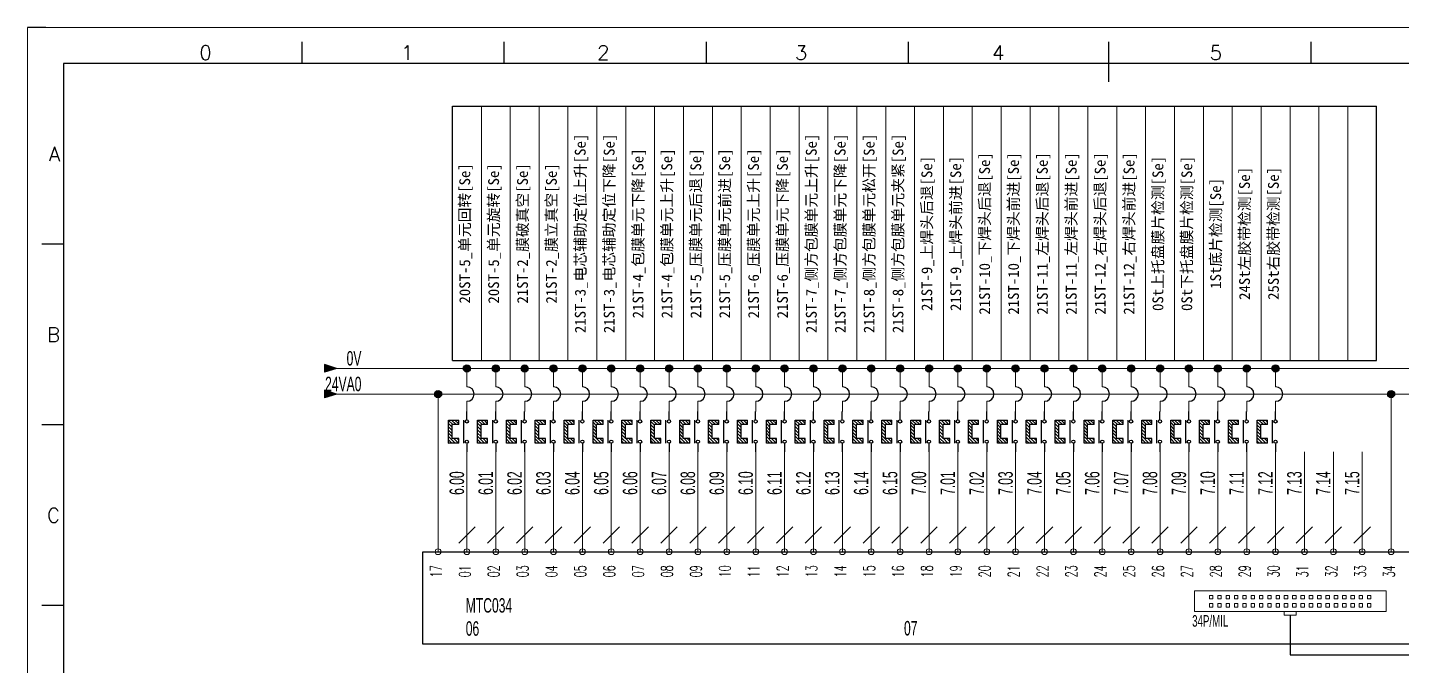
# Model space of a CAD drawing. Extents: x 49673 to 52330, y -5620 to -4375.
# Drawn here: x 50684.6 to 50874.9, y -5244.7 to -5156.4 of the extents above; entities that cross this region are included whole.
import ezdxf
from ezdxf.enums import TextEntityAlignment as Align

# ---------------------------------------------------------------- set-up
doc = ezdxf.new("R2010")
doc.units = 0
doc.header["$MEASUREMENT"] = 0
doc.layers.add('AE_BOR', color=1, linetype='Continuous')
doc.layers.add('细实线层', color=7, linetype='Continuous')
doc.layers.add('Dimension', color=3, linetype='Continuous', lineweight=13)
doc.styles.get("Standard").update_dxf_attribs({"font": 'txt.shx'})
doc.styles.add('WD', font='simplex.shx', dxfattribs={"bigfont": 'gbcbig.shx'})
doc.styles.add('样式 8', font='arial.ttf')

# ---------------------------------------------------------------- blocks, each defined once
blk = doc.blocks.new('电控横A4')
for p, q in [((292, -5), (5, -5)), ((5, -5), (5, -205))]:
    blk.add_line(p, q)
at = {"layer": 'AE_BOR', "lineweight": 30}
blk.add_line((2.53, 0), (0, 0), dxfattribs=at)
at = {"layer": 'AE_BOR', "color": 1, "lineweight": 15}
for p, q in [((0, 0), (297, 0)), ((0, -210), (0, 0))]:
    blk.add_line(p, q, dxfattribs=at)
at = {"layer": 'AE_BOR'}
for p, q in [((38.03, -5), (38.03, -2)), ((66.03, -5), (66.03, -2)), ((94.03, -5), (94.03, -2)), ((122.03, -5), (122.03, -2)), ((149.78, -5), (149.78, -2)), ((177.78, -5), (177.78, -2)), ((5, -30), (2, -30)), ((5, -55), (2, -55)), ((5, -80), (2, -80))]:
    blk.add_line(p, q, dxfattribs=at)
at = {"layer": 'AE_BOR', "color": 2, "lineweight": 30}
blk.add_line((149.78, -7.5), (149.78, -2.5), dxfattribs=at)
at = {"layer": 'AE_BOR', "style": 'WD'}
for s, p in [('0', (24.67, -4.5)), ('1', (52.6, -4.5)), ('2', (79.75, -4.5)), ('3', (107.15, -4.5)), ('4', (134.45, -4.5)), ('5', (164.59, -4.5))]:
    blk.add_text(s, height=2, dxfattribs=at).set_placement(p, align=Align.CENTER)
for s, p in [('A', (4.5, -17.5)), ('B', (4.5, -42.5)), ('C', (4.5, -67.5))]:
    blk.add_text(s, height=2, dxfattribs=at).set_placement(p, align=Align.MIDDLE_RIGHT)
blk = doc.blocks.new('磁性开关')
at = {"linetype": 'ByBlock'}
h = blk.add_hatch(dxfattribs=at)
h.set_pattern_fill('ANSI31', color=256, scale=0.1, style=0)
h.set_pattern_definition([(45, (0, 0), (-0.224506403, 0.224506403), [])])
h.paths.add_polyline_path([(-1910.88, -776.69), (-1910.88, -775.29), (-1907.69, -775.29), (-1907.69, -776.69), (-1908.31, -776.69), (-1908.31, -775.79), (-1910.25, -775.79), (-1910.25, -776.69)])
for p, q in [((-1910.88, -776.69), (-1910.88, -775.29)), ((-1910.88, -775.29), (-1907.69, -775.29)), ((-1910.25, -776.69), (-1910.25, -775.79)), ((-1910.25, -775.79), (-1908.31, -775.79)), ((-1908.31, -776.69), (-1908.31, -775.79)), ((-1907.69, -775.29), (-1907.69, -776.69)), ((-1910.91, -777.81), (-1912.09, -777.81)), ((-1910.88, -776.69), (-1910.25, -776.69)), ((-1910.88, -777.39), (-1907.69, -777.39)), ((-1908.31, -776.69), (-1907.69, -776.69)), ((-1907.66, -777.81), (-1906.48, -777.81))]:
    blk.add_line(p, q, dxfattribs=at)
for centre in [(-1910.68, -777.81), (-1907.88, -777.81)]:
    blk.add_circle(centre, 0.225, dxfattribs=at)

msp = doc.modelspace()

# ---------------------------------------------------------------- hatches: boundary and pattern name
for points in [[(50727.4, -5203.62), (50725.75, -5203.09), (50725.75, -5204.15)], [(50727.4, -5207.17), (50725.75, -5206.64), (50725.75, -5207.7)]]:
    msp.add_hatch(color=256).paths.add_polyline_path(points)
at = {"lineweight": -2}
h = msp.add_hatch(color=0, dxfattribs=at)
edge = h.paths.add_edge_path()
edge.add_arc((50745.48, -5203.62), 0.5, 0, 360)
h = msp.add_hatch(color=0, dxfattribs=at)
edge = h.paths.add_edge_path()
edge.add_arc((50749.48, -5203.62), 0.5, 0, 360)
h = msp.add_hatch(color=0, dxfattribs=at)
edge = h.paths.add_edge_path()
edge.add_arc((50753.48, -5203.62), 0.5, 0, 360)
h = msp.add_hatch(color=0, dxfattribs=at)
edge = h.paths.add_edge_path()
edge.add_arc((50757.48, -5203.62), 0.5, 0, 360)
h = msp.add_hatch(color=0, dxfattribs=at)
edge = h.paths.add_edge_path()
edge.add_arc((50761.48, -5203.62), 0.5, 0, 360)
h = msp.add_hatch(color=0, dxfattribs=at)
edge = h.paths.add_edge_path()
edge.add_arc((50765.48, -5203.62), 0.5, 0, 360)
h = msp.add_hatch(color=0, dxfattribs=at)
edge = h.paths.add_edge_path()
edge.add_arc((50769.48, -5203.62), 0.5, 0, 360)
h = msp.add_hatch(color=0, dxfattribs=at)
edge = h.paths.add_edge_path()
edge.add_arc((50773.48, -5203.62), 0.5, 0, 360)
h = msp.add_hatch(color=0, dxfattribs=at)
edge = h.paths.add_edge_path()
edge.add_arc((50777.48, -5203.62), 0.5, 0, 360)
h = msp.add_hatch(color=0, dxfattribs=at)
edge = h.paths.add_edge_path()
edge.add_arc((50781.48, -5203.62), 0.5, 0, 360)
h = msp.add_hatch(color=0, dxfattribs=at)
edge = h.paths.add_edge_path()
edge.add_arc((50785.48, -5203.62), 0.5, 0, 360)
h = msp.add_hatch(color=0, dxfattribs=at)
edge = h.paths.add_edge_path()
edge.add_arc((50789.48, -5203.62), 0.5, 0, 360)
h = msp.add_hatch(color=0, dxfattribs=at)
edge = h.paths.add_edge_path()
edge.add_arc((50793.48, -5203.62), 0.5, 0, 360)
h = msp.add_hatch(color=0, dxfattribs=at)
edge = h.paths.add_edge_path()
edge.add_arc((50797.48, -5203.62), 0.5, 0, 360)
h = msp.add_hatch(color=0, dxfattribs=at)
edge = h.paths.add_edge_path()
edge.add_arc((50801.48, -5203.62), 0.5, 0, 360)
h = msp.add_hatch(color=0, dxfattribs=at)
edge = h.paths.add_edge_path()
edge.add_arc((50805.48, -5203.62), 0.5, 0, 360)
h = msp.add_hatch(color=0, dxfattribs=at)
edge = h.paths.add_edge_path()
edge.add_arc((50809.48, -5203.62), 0.5, 0, 360)
h = msp.add_hatch(color=0, dxfattribs=at)
edge = h.paths.add_edge_path()
edge.add_arc((50813.48, -5203.62), 0.5, 0, 360)
h = msp.add_hatch(color=0, dxfattribs=at)
edge = h.paths.add_edge_path()
edge.add_arc((50817.48, -5203.62), 0.5, 0, 360)
h = msp.add_hatch(color=0, dxfattribs=at)
edge = h.paths.add_edge_path()
edge.add_arc((50821.48, -5203.62), 0.5, 0, 360)
h = msp.add_hatch(color=0, dxfattribs=at)
edge = h.paths.add_edge_path()
edge.add_arc((50825.48, -5203.62), 0.5, 0, 360)
h = msp.add_hatch(color=0, dxfattribs=at)
edge = h.paths.add_edge_path()
edge.add_arc((50829.48, -5203.62), 0.5, 0, 360)
h = msp.add_hatch(color=0, dxfattribs=at)
edge = h.paths.add_edge_path()
edge.add_arc((50833.48, -5203.62), 0.5, 0, 360)
h = msp.add_hatch(color=0, dxfattribs=at)
edge = h.paths.add_edge_path()
edge.add_arc((50837.48, -5203.62), 0.5, 0, 360)
h = msp.add_hatch(color=0, dxfattribs=at)
edge = h.paths.add_edge_path()
edge.add_arc((50841.48, -5203.62), 0.5, 0, 360)
h = msp.add_hatch(color=0, dxfattribs=at)
edge = h.paths.add_edge_path()
edge.add_arc((50845.48, -5203.62), 0.5, 0, 360)
h = msp.add_hatch(color=0, dxfattribs=at)
edge = h.paths.add_edge_path()
edge.add_arc((50849.48, -5203.62), 0.5, 0, 360)
h = msp.add_hatch(color=0, dxfattribs=at)
edge = h.paths.add_edge_path()
edge.add_arc((50853.48, -5203.62), 0.5, 0, 360)
h = msp.add_hatch(color=0, dxfattribs=at)
edge = h.paths.add_edge_path()
edge.add_arc((50857.48, -5203.62), 0.5, 0, 360)
h = msp.add_hatch(color=0, dxfattribs=at)
edge = h.paths.add_edge_path()
edge.add_arc((50741.48, -5207.17), 0.5, 0, 360)
h = msp.add_hatch(color=0, dxfattribs=at)
edge = h.paths.add_edge_path()
edge.add_arc((50873.48, -5207.17), 0.5, 0, 360)

# ---------------------------------------------------------------- linework, layer by layer
for p, q in [((50727.4, -5203.62), (50725.75, -5203.09)), ((50727.4, -5203.62), (50725.75, -5204.15)), ((50727.4, -5207.17), (50725.75, -5206.64)), ((50727.4, -5207.17), (50725.75, -5207.7)), ((50859.51, -5237.75), (50859.51, -5243.26)), ((50859.51, -5243.26), (50889.59, -5243.26))]:
    msp.add_line(p, q)
at = {"lineweight": 0}
for p, q in [((50725.75, -5203.09), (50725.75, -5204.15)), ((50725.75, -5206.64), (50725.75, -5207.7)), ((50727.4, -5207.17), (50884.88, -5207.17)), ((50741.48, -5207.17), (50741.48, -5228.98)), ((50745.48, -5215.17), (50745.48, -5228.98)), ((50749.48, -5215.17), (50749.48, -5228.98)), ((50753.48, -5215.17), (50753.48, -5228.98)), ((50757.48, -5215.17), (50757.48, -5228.98)), ((50761.48, -5215.17), (50761.48, -5228.98)), ((50765.48, -5215.17), (50765.48, -5228.98)), ((50769.48, -5215.17), (50769.48, -5228.98)), ((50773.48, -5215.17), (50773.48, -5228.98)), ((50777.48, -5215.17), (50777.48, -5228.98)), ((50781.48, -5215.17), (50781.48, -5228.98)), ((50785.48, -5215.17), (50785.48, -5228.98)), ((50789.48, -5215.17), (50789.48, -5228.98)), ((50793.48, -5215.17), (50793.48, -5228.98)), ((50797.48, -5215.17), (50797.48, -5228.98)), ((50801.48, -5215.17), (50801.48, -5228.98)), ((50805.48, -5215.17), (50805.48, -5228.98)), ((50809.48, -5215.17), (50809.48, -5228.98)), ((50813.48, -5215.17), (50813.48, -5228.98)), ((50817.48, -5215.17), (50817.48, -5228.98)), ((50821.48, -5215.17), (50821.48, -5228.98)), ((50825.48, -5215.17), (50825.48, -5228.98)), ((50829.48, -5215.17), (50829.48, -5228.98)), ((50833.48, -5215.17), (50833.48, -5228.98)), ((50837.48, -5215.17), (50837.48, -5228.98)), ((50841.48, -5215.17), (50841.48, -5228.98)), ((50845.48, -5215.17), (50845.48, -5228.98)), ((50849.48, -5215.17), (50849.48, -5228.98)), ((50853.48, -5215.17), (50853.48, -5228.98)), ((50857.48, -5215.17), (50857.48, -5228.98)), ((50861.48, -5215.17), (50861.48, -5228.98)), ((50865.48, -5215.17), (50865.48, -5228.98)), ((50869.48, -5215.17), (50869.48, -5228.98)), ((50873.48, -5215.17), (50873.48, -5228.98))]:
    msp.add_line(p, q, dxfattribs=at)
msp.add_lwpolyline([(50739.38, -5228.98), (50876.78, -5228.98), (50876.78, -5241.79), (50739.38, -5241.79)], close=True)
for points in [[(50846.24, -5234.39), (50872.78, -5234.39), (50872.78, -5237.27), (50846.24, -5237.27)], [(50848.32, -5235.5), (50848.32, -5235.02), (50848.8, -5235.02), (50848.8, -5235.5)], [(50849.48, -5235.5), (50849.48, -5235.02), (50849.96, -5235.02), (50849.96, -5235.5)], [(50850.63, -5235.5), (50850.63, -5235.02), (50851.11, -5235.02), (50851.11, -5235.5)], [(50851.78, -5235.5), (50851.78, -5235.02), (50852.26, -5235.02), (50852.26, -5235.5)], [(50852.93, -5235.5), (50852.93, -5235.02), (50853.41, -5235.02), (50853.41, -5235.5)], [(50854.08, -5235.5), (50854.08, -5235.02), (50854.56, -5235.02), (50854.56, -5235.5)], [(50855.24, -5235.5), (50855.24, -5235.02), (50855.72, -5235.02), (50855.72, -5235.5)], [(50856.39, -5235.5), (50856.39, -5235.02), (50856.87, -5235.02), (50856.87, -5235.5)], [(50857.54, -5235.5), (50857.54, -5235.02), (50858.02, -5235.02), (50858.02, -5235.5)], [(50858.69, -5235.5), (50858.69, -5235.02), (50859.17, -5235.02), (50859.17, -5235.5)], [(50859.84, -5235.5), (50859.84, -5235.02), (50860.32, -5235.02), (50860.32, -5235.5)], [(50861, -5235.5), (50861, -5235.02), (50861.48, -5235.02), (50861.48, -5235.5)], [(50862.15, -5235.5), (50862.15, -5235.02), (50862.63, -5235.02), (50862.63, -5235.5)], [(50863.3, -5235.5), (50863.3, -5235.02), (50863.78, -5235.02), (50863.78, -5235.5)], [(50864.45, -5235.5), (50864.45, -5235.02), (50864.93, -5235.02), (50864.93, -5235.5)], [(50865.6, -5235.5), (50865.6, -5235.02), (50866.08, -5235.02), (50866.08, -5235.5)], [(50866.76, -5235.5), (50866.76, -5235.02), (50867.24, -5235.02), (50867.24, -5235.5)], [(50867.91, -5235.5), (50867.91, -5235.02), (50868.39, -5235.02), (50868.39, -5235.5)], [(50869.06, -5235.5), (50869.06, -5235.02), (50869.54, -5235.02), (50869.54, -5235.5)], [(50870.21, -5235.5), (50870.21, -5235.02), (50870.69, -5235.02), (50870.69, -5235.5)], [(50848.32, -5236.65), (50848.32, -5236.17), (50848.8, -5236.17), (50848.8, -5236.65)], [(50849.48, -5236.65), (50849.48, -5236.17), (50849.96, -5236.17), (50849.96, -5236.65)], [(50850.63, -5236.65), (50850.63, -5236.17), (50851.11, -5236.17), (50851.11, -5236.65)], [(50851.78, -5236.65), (50851.78, -5236.17), (50852.26, -5236.17), (50852.26, -5236.65)], [(50852.93, -5236.65), (50852.93, -5236.17), (50853.41, -5236.17), (50853.41, -5236.65)], [(50854.08, -5236.65), (50854.08, -5236.17), (50854.56, -5236.17), (50854.56, -5236.65)], [(50855.24, -5236.65), (50855.24, -5236.17), (50855.72, -5236.17), (50855.72, -5236.65)], [(50856.39, -5236.65), (50856.39, -5236.17), (50856.87, -5236.17), (50856.87, -5236.65)], [(50857.54, -5236.65), (50857.54, -5236.17), (50858.02, -5236.17), (50858.02, -5236.65)], [(50858.69, -5236.65), (50858.69, -5236.17), (50859.17, -5236.17), (50859.17, -5236.65)], [(50859.84, -5236.65), (50859.84, -5236.17), (50860.32, -5236.17), (50860.32, -5236.65)], [(50861, -5236.65), (50861, -5236.17), (50861.48, -5236.17), (50861.48, -5236.65)], [(50862.15, -5236.65), (50862.15, -5236.17), (50862.63, -5236.17), (50862.63, -5236.65)], [(50863.3, -5236.65), (50863.3, -5236.17), (50863.78, -5236.17), (50863.78, -5236.65)], [(50864.45, -5236.65), (50864.45, -5236.17), (50864.93, -5236.17), (50864.93, -5236.65)], [(50865.6, -5236.65), (50865.6, -5236.17), (50866.08, -5236.17), (50866.08, -5236.65)], [(50866.76, -5236.65), (50866.76, -5236.17), (50867.24, -5236.17), (50867.24, -5236.65)], [(50867.91, -5236.65), (50867.91, -5236.17), (50868.39, -5236.17), (50868.39, -5236.65)], [(50869.06, -5236.65), (50869.06, -5236.17), (50869.54, -5236.17), (50869.54, -5236.65)], [(50870.21, -5236.65), (50870.21, -5236.17), (50870.69, -5236.17), (50870.69, -5236.65)], [(50858.67, -5237.75), (50858.67, -5237.27), (50860.35, -5237.27), (50860.35, -5237.75)]]:
    msp.add_lwpolyline(points, close=True, dxfattribs=at)
at = {"color": 0, "lineweight": -2}
for centre in [(50745.48, -5203.62), (50749.48, -5203.62), (50753.48, -5203.62), (50757.48, -5203.62), (50761.48, -5203.62), (50765.48, -5203.62), (50769.48, -5203.62), (50773.48, -5203.62), (50777.48, -5203.62), (50781.48, -5203.62), (50785.48, -5203.62), (50789.48, -5203.62), (50793.48, -5203.62), (50797.48, -5203.62), (50801.48, -5203.62), (50805.48, -5203.62), (50809.48, -5203.62), (50813.48, -5203.62), (50817.48, -5203.62), (50821.48, -5203.62), (50825.48, -5203.62), (50829.48, -5203.62), (50833.48, -5203.62), (50837.48, -5203.62), (50841.48, -5203.62), (50845.48, -5203.62), (50849.48, -5203.62), (50853.48, -5203.62), (50857.48, -5203.62), (50741.48, -5207.17), (50873.48, -5207.17)]:
    msp.add_circle(centre, 0.5, dxfattribs=at)
at = {"lineweight": 0}
for centre in [(50741.48, -5228.98), (50745.48, -5228.98), (50749.48, -5228.98), (50753.48, -5228.98), (50757.48, -5228.98), (50761.48, -5228.98), (50765.48, -5228.98), (50769.48, -5228.98), (50773.48, -5228.98), (50777.48, -5228.98), (50781.48, -5228.98), (50785.48, -5228.98), (50789.48, -5228.98), (50793.48, -5228.98), (50797.48, -5228.98), (50801.48, -5228.98), (50805.48, -5228.98), (50809.48, -5228.98), (50813.48, -5228.98), (50817.48, -5228.98), (50821.48, -5228.98), (50825.48, -5228.98), (50829.48, -5228.98), (50833.48, -5228.98), (50837.48, -5228.98), (50841.48, -5228.98), (50845.48, -5228.98), (50849.48, -5228.98), (50853.48, -5228.98), (50857.48, -5228.98), (50861.48, -5228.98), (50865.48, -5228.98), (50869.48, -5228.98), (50873.48, -5228.98)]:
    msp.add_circle(centre, 0.4, dxfattribs=at)
at = {"color": 0, "lineweight": -2}
for centre in [(50745.48, -5207.17), (50749.48, -5207.17), (50753.48, -5207.17), (50757.48, -5207.17), (50761.48, -5207.17), (50765.48, -5207.17), (50769.48, -5207.17), (50773.48, -5207.17), (50777.48, -5207.17), (50781.48, -5207.17), (50785.48, -5207.17), (50789.48, -5207.17), (50793.48, -5207.17), (50797.48, -5207.17), (50801.48, -5207.17), (50805.48, -5207.17), (50809.48, -5207.17), (50813.48, -5207.17), (50817.48, -5207.17), (50821.48, -5207.17), (50825.48, -5207.17), (50829.48, -5207.17), (50833.48, -5207.17), (50837.48, -5207.17), (50841.48, -5207.17), (50845.48, -5207.17), (50849.48, -5207.17), (50853.48, -5207.17), (50857.48, -5207.17)]:
    msp.add_arc(centre, 1, 270, 90, dxfattribs=at)
at = {"layer": 'Defpoints', "color": 8, "lineweight": 0}
for p, q in [((50747.48, -5202.54), (50747.48, -5167.34)), ((50751.48, -5202.54), (50751.48, -5167.34)), ((50755.48, -5202.54), (50755.48, -5167.34)), ((50759.48, -5202.54), (50759.48, -5167.34)), ((50763.48, -5202.54), (50763.48, -5167.34)), ((50767.48, -5202.54), (50767.48, -5167.34)), ((50771.48, -5202.54), (50771.48, -5167.34)), ((50775.48, -5202.54), (50775.48, -5167.34)), ((50779.48, -5202.54), (50779.48, -5167.34)), ((50783.48, -5202.54), (50783.48, -5167.34)), ((50787.48, -5202.54), (50787.48, -5167.34)), ((50791.48, -5202.54), (50791.48, -5167.34)), ((50795.48, -5202.54), (50795.48, -5167.34)), ((50799.48, -5202.54), (50799.48, -5167.34)), ((50803.48, -5202.54), (50803.48, -5167.34)), ((50807.48, -5202.54), (50807.48, -5167.34)), ((50811.48, -5202.54), (50811.48, -5167.34)), ((50815.48, -5202.54), (50815.48, -5167.34)), ((50819.48, -5202.54), (50819.48, -5167.34)), ((50823.48, -5202.54), (50823.48, -5167.34)), ((50827.48, -5202.54), (50827.48, -5167.34)), ((50831.48, -5202.54), (50831.48, -5167.34)), ((50835.48, -5202.54), (50835.48, -5167.34)), ((50839.48, -5202.54), (50839.48, -5167.34)), ((50843.48, -5202.54), (50843.48, -5167.34)), ((50847.48, -5202.54), (50847.48, -5167.34)), ((50851.48, -5202.54), (50851.48, -5167.34)), ((50855.48, -5202.54), (50855.48, -5167.34)), ((50859.48, -5202.54), (50859.48, -5167.34)), ((50863.48, -5202.54), (50863.48, -5167.34)), ((50867.48, -5202.54), (50867.48, -5167.34))]:
    msp.add_line(p, q, dxfattribs=at)
at = {"layer": 'Dimension', "lineweight": -2}
for p, q in [((50743.48, -5202.54), (50743.48, -5167.34)), ((50743.48, -5167.34), (50747.48, -5167.34)), ((50747.48, -5167.34), (50751.48, -5167.34)), ((50751.48, -5167.34), (50755.48, -5167.34)), ((50755.48, -5167.34), (50759.48, -5167.34)), ((50759.48, -5167.34), (50763.48, -5167.34)), ((50763.48, -5167.34), (50767.48, -5167.34)), ((50767.48, -5167.34), (50771.48, -5167.34)), ((50771.48, -5167.34), (50775.48, -5167.34)), ((50775.48, -5167.34), (50779.48, -5167.34)), ((50779.48, -5167.34), (50783.48, -5167.34)), ((50783.48, -5167.34), (50787.48, -5167.34)), ((50787.48, -5167.34), (50791.48, -5167.34)), ((50791.48, -5167.34), (50795.48, -5167.34)), ((50795.48, -5167.34), (50799.48, -5167.34)), ((50799.48, -5167.34), (50803.48, -5167.34)), ((50803.48, -5167.34), (50807.48, -5167.34)), ((50807.48, -5167.34), (50811.48, -5167.34)), ((50811.48, -5167.34), (50815.48, -5167.34)), ((50815.48, -5167.34), (50819.48, -5167.34)), ((50819.48, -5167.34), (50823.48, -5167.34)), ((50823.48, -5167.34), (50827.48, -5167.34)), ((50827.48, -5167.34), (50831.48, -5167.34)), ((50831.48, -5167.34), (50835.48, -5167.34)), ((50835.48, -5167.34), (50839.48, -5167.34)), ((50839.48, -5167.34), (50843.48, -5167.34)), ((50843.48, -5167.34), (50847.48, -5167.34)), ((50847.48, -5167.34), (50851.48, -5167.34)), ((50851.48, -5167.34), (50855.48, -5167.34)), ((50855.48, -5167.34), (50859.48, -5167.34)), ((50859.48, -5167.34), (50863.48, -5167.34)), ((50863.48, -5167.34), (50867.48, -5167.34)), ((50867.48, -5167.34), (50871.48, -5167.34)), ((50871.48, -5202.54), (50871.48, -5167.34)), ((50743.48, -5202.54), (50747.48, -5202.54)), ((50747.48, -5202.54), (50751.48, -5202.54)), ((50751.48, -5202.54), (50755.48, -5202.54)), ((50755.48, -5202.54), (50759.48, -5202.54)), ((50759.48, -5202.54), (50763.48, -5202.54)), ((50763.48, -5202.54), (50767.48, -5202.54)), ((50767.48, -5202.54), (50771.48, -5202.54)), ((50771.48, -5202.54), (50775.48, -5202.54)), ((50775.48, -5202.54), (50779.48, -5202.54)), ((50779.48, -5202.54), (50783.48, -5202.54)), ((50783.48, -5202.54), (50787.48, -5202.54)), ((50787.48, -5202.54), (50791.48, -5202.54)), ((50791.48, -5202.54), (50795.48, -5202.54)), ((50795.48, -5202.54), (50799.48, -5202.54)), ((50799.48, -5202.54), (50803.48, -5202.54)), ((50803.48, -5202.54), (50807.48, -5202.54)), ((50807.48, -5202.54), (50811.48, -5202.54)), ((50811.48, -5202.54), (50815.48, -5202.54)), ((50815.48, -5202.54), (50819.48, -5202.54)), ((50819.48, -5202.54), (50823.48, -5202.54)), ((50823.48, -5202.54), (50827.48, -5202.54)), ((50827.48, -5202.54), (50831.48, -5202.54)), ((50831.48, -5202.54), (50835.48, -5202.54)), ((50835.48, -5202.54), (50839.48, -5202.54)), ((50839.48, -5202.54), (50843.48, -5202.54)), ((50843.48, -5202.54), (50847.48, -5202.54)), ((50847.48, -5202.54), (50851.48, -5202.54)), ((50851.48, -5202.54), (50855.48, -5202.54)), ((50855.48, -5202.54), (50859.48, -5202.54)), ((50859.48, -5202.54), (50863.48, -5202.54)), ((50863.48, -5202.54), (50867.48, -5202.54)), ((50867.48, -5202.54), (50871.48, -5202.54))]:
    msp.add_line(p, q, dxfattribs=at)
at = {"layer": 'Dimension', "color": 0, "lineweight": 0}
for p, q in [((50745.48, -5206.17), (50745.48, -5203.62)), ((50749.48, -5206.17), (50749.48, -5203.62)), ((50753.48, -5206.17), (50753.48, -5203.62)), ((50757.48, -5206.17), (50757.48, -5203.62)), ((50761.48, -5206.17), (50761.48, -5203.62)), ((50765.48, -5206.17), (50765.48, -5203.62)), ((50769.48, -5206.17), (50769.48, -5203.62)), ((50773.48, -5206.17), (50773.48, -5203.62)), ((50777.48, -5206.17), (50777.48, -5203.62)), ((50781.48, -5206.17), (50781.48, -5203.62)), ((50785.48, -5206.17), (50785.48, -5203.62)), ((50789.48, -5206.17), (50789.48, -5203.62)), ((50793.48, -5206.17), (50793.48, -5203.62)), ((50797.48, -5206.17), (50797.48, -5203.62)), ((50801.48, -5206.17), (50801.48, -5203.62)), ((50805.48, -5206.17), (50805.48, -5203.62)), ((50809.48, -5206.17), (50809.48, -5203.62)), ((50813.48, -5206.17), (50813.48, -5203.62)), ((50817.48, -5206.17), (50817.48, -5203.62)), ((50821.48, -5206.17), (50821.48, -5203.62)), ((50825.48, -5206.17), (50825.48, -5203.62)), ((50829.48, -5206.17), (50829.48, -5203.62)), ((50833.48, -5206.17), (50833.48, -5203.62)), ((50837.48, -5206.17), (50837.48, -5203.62)), ((50841.48, -5206.17), (50841.48, -5203.62)), ((50845.48, -5206.17), (50845.48, -5203.62)), ((50849.48, -5206.17), (50849.48, -5203.62)), ((50853.48, -5206.17), (50853.48, -5203.62)), ((50857.48, -5206.17), (50857.48, -5203.62)), ((50745.48, -5209.56), (50745.48, -5208.17)), ((50749.48, -5209.56), (50749.48, -5208.17)), ((50753.48, -5209.56), (50753.48, -5208.17)), ((50757.48, -5209.56), (50757.48, -5208.17)), ((50761.48, -5209.56), (50761.48, -5208.17)), ((50765.48, -5209.56), (50765.48, -5208.17)), ((50769.48, -5209.56), (50769.48, -5208.17)), ((50773.48, -5209.56), (50773.48, -5208.17)), ((50777.48, -5209.56), (50777.48, -5208.17)), ((50781.48, -5209.56), (50781.48, -5208.17)), ((50785.48, -5209.56), (50785.48, -5208.17)), ((50789.48, -5209.56), (50789.48, -5208.17)), ((50793.48, -5209.56), (50793.48, -5208.17)), ((50797.48, -5209.56), (50797.48, -5208.17)), ((50801.48, -5209.56), (50801.48, -5208.17)), ((50805.48, -5209.56), (50805.48, -5208.17)), ((50809.48, -5209.56), (50809.48, -5208.17)), ((50813.48, -5209.56), (50813.48, -5208.17)), ((50817.48, -5209.56), (50817.48, -5208.17)), ((50821.48, -5209.56), (50821.48, -5208.17)), ((50825.48, -5209.56), (50825.48, -5208.17)), ((50829.48, -5209.56), (50829.48, -5208.17)), ((50833.48, -5209.56), (50833.48, -5208.17)), ((50837.48, -5209.56), (50837.48, -5208.17)), ((50841.48, -5209.56), (50841.48, -5208.17)), ((50845.48, -5209.56), (50845.48, -5208.17)), ((50849.48, -5209.56), (50849.48, -5208.17)), ((50853.48, -5209.56), (50853.48, -5208.17)), ((50857.48, -5209.56), (50857.48, -5208.17))]:
    msp.add_line(p, q, dxfattribs=at)
at = {"layer": 'Dimension', "lineweight": 0}
for p, q in [((50746.61, -5225.53), (50744.34, -5227.79)), ((50750.61, -5225.53), (50748.34, -5227.79)), ((50754.61, -5225.53), (50752.34, -5227.79)), ((50758.61, -5225.53), (50756.34, -5227.79)), ((50762.61, -5225.53), (50760.34, -5227.79)), ((50766.61, -5225.53), (50764.34, -5227.79)), ((50770.61, -5225.53), (50768.34, -5227.79)), ((50774.61, -5225.53), (50772.34, -5227.79)), ((50778.61, -5225.53), (50776.34, -5227.79)), ((50782.61, -5225.53), (50780.34, -5227.79)), ((50786.61, -5225.53), (50784.34, -5227.79)), ((50790.61, -5225.53), (50788.34, -5227.79)), ((50794.61, -5225.53), (50792.34, -5227.79)), ((50798.61, -5225.53), (50796.34, -5227.79)), ((50802.61, -5225.53), (50800.34, -5227.79)), ((50806.61, -5225.53), (50804.34, -5227.79)), ((50810.61, -5225.53), (50808.34, -5227.79)), ((50814.61, -5225.53), (50812.34, -5227.79)), ((50818.61, -5225.53), (50816.34, -5227.79)), ((50822.61, -5225.53), (50820.34, -5227.79)), ((50826.61, -5225.53), (50824.34, -5227.79)), ((50830.61, -5225.53), (50828.34, -5227.79)), ((50834.61, -5225.53), (50832.34, -5227.79)), ((50838.61, -5225.53), (50836.34, -5227.79)), ((50842.61, -5225.53), (50840.34, -5227.79)), ((50846.61, -5225.53), (50844.34, -5227.79)), ((50850.61, -5225.53), (50848.34, -5227.79)), ((50854.61, -5225.53), (50852.34, -5227.79)), ((50858.61, -5225.53), (50856.34, -5227.79)), ((50862.61, -5225.53), (50860.34, -5227.79)), ((50866.61, -5225.53), (50864.34, -5227.79)), ((50870.61, -5225.53), (50868.34, -5227.79))]:
    msp.add_line(p, q, dxfattribs=at)
at = {"layer": '细实线层', "lineweight": 0}
for p, q in [((50884.88, -5203.62), (50727.4, -5203.62)), ((50873.48, -5207.17), (50873.48, -5215.17))]:
    msp.add_line(p, q, dxfattribs=at)

# ---------------------------------------------------------------- block references
msp.add_blockref('电控横A4', (50684.62, -5156.44))
at = {"linetype": 'ByBlock', "rotation": 90}
for p in [(49967.66, -3303.08), (49971.66, -3303.08), (49975.66, -3303.08), (49979.66, -3303.08), (49983.66, -3303.08), (49987.66, -3303.08), (49991.66, -3303.08), (49995.66, -3303.08), (49999.66, -3303.08), (50003.66, -3303.08), (50007.66, -3303.08), (50011.66, -3303.08), (50015.66, -3303.08), (50019.66, -3303.08), (50023.66, -3303.08), (50027.66, -3303.08), (50031.66, -3303.08), (50035.66, -3303.08), (50039.66, -3303.08), (50043.66, -3303.08), (50047.66, -3303.08), (50051.66, -3303.08), (50055.66, -3303.08), (50059.66, -3303.08), (50063.66, -3303.08), (50067.66, -3303.08), (50071.66, -3303.08), (50075.66, -3303.08), (50079.66, -3303.08)]:
    msp.add_blockref('磁性开关', p, dxfattribs=at)

# ---------------------------------------------------------------- texts
at = {"lineweight": 0, "style": 'WD', "width": 0.6}
for s, p in [('17', (50742, -5230.88)), ('01', (50746, -5230.88)), ('02', (50750, -5230.88)), ('03', (50754, -5230.88)), ('04', (50758, -5230.88)), ('05', (50762, -5230.88)), ('06', (50766, -5230.88)), ('07', (50770, -5230.88)), ('08', (50774, -5230.88)), ('09', (50778, -5230.88)), ('10', (50782, -5230.88)), ('11', (50786, -5230.88)), ('12', (50790, -5230.88)), ('13', (50794, -5230.88)), ('14', (50798, -5230.88)), ('15', (50802, -5230.88)), ('16', (50806, -5230.88)), ('18', (50810, -5230.88)), ('19', (50814, -5230.88)), ('20', (50818, -5230.88)), ('21', (50822, -5230.88)), ('22', (50826, -5230.88)), ('23', (50830, -5230.88)), ('24', (50834, -5230.88)), ('25', (50838, -5230.88)), ('26', (50842, -5230.88)), ('27', (50846, -5230.88)), ('28', (50850, -5230.88)), ('29', (50854, -5230.88)), ('30', (50858, -5230.88)), ('31', (50862, -5230.88)), ('32', (50866, -5230.88)), ('33', (50870, -5230.88)), ('34', (50874, -5230.88))]:
    msp.add_text(s, height=1.6, rotation=90, dxfattribs=at).set_placement(p, align=Align.RIGHT)
at = {"layer": 'Dimension', "lineweight": 0, "style": '样式 8', "width": 0.6}
for s, p in [('0V', (50730.87, -5203.22)), ('24VA0', (50730.87, -5206.77))]:
    msp.add_text(s, height=2, dxfattribs=at).set_placement(p, align=Align.RIGHT)
at = {"layer": 'Dimension', "color": 3, "lineweight": 0, "style": '样式 8', "width": 0.6}
for s, p in [('6.00', (50745.08, -5217.86)), ('6.01', (50749.08, -5217.86)), ('6.02', (50753.08, -5217.86)), ('6.03', (50757.08, -5217.86)), ('6.04', (50761.08, -5217.86)), ('6.05', (50765.08, -5217.86)), ('6.06', (50769.08, -5217.86)), ('6.07', (50773.08, -5217.86)), ('6.08', (50777.08, -5217.86)), ('6.09', (50781.08, -5217.86)), ('6.10', (50785.08, -5217.86)), ('6.11', (50789.08, -5217.86)), ('6.12', (50793.08, -5217.86)), ('6.13', (50797.08, -5217.86)), ('6.14', (50801.08, -5217.86)), ('6.15', (50805.08, -5217.86)), ('7.00', (50809.08, -5217.86)), ('7.01', (50813.08, -5217.86)), ('7.02', (50817.08, -5217.86)), ('7.03', (50821.08, -5217.86)), ('7.04', (50825.08, -5217.86)), ('7.05', (50829.08, -5217.86)), ('7.06', (50833.08, -5217.86)), ('7.07', (50837.08, -5217.86)), ('7.08', (50841.08, -5217.86)), ('7.09', (50845.08, -5217.86)), ('7.10', (50849.08, -5217.86)), ('7.11', (50853.08, -5217.86)), ('7.12', (50857.08, -5217.86)), ('7.13', (50861.08, -5217.86)), ('7.14', (50865.08, -5217.86)), ('7.15', (50869.08, -5217.86))]:
    msp.add_text(s, height=2, rotation=90, dxfattribs=at).set_placement(p, align=Align.RIGHT)
for s, height, p in [('MTC034', 2, (50745.32, -5237.41)), ('06', 2, (50745.32, -5240.61)), ('34P/MIL', 1.6, (50845.93, -5239.36))]:
    msp.add_text(s, height=height, dxfattribs=at).set_placement(p)
msp.add_text('07', height=2, dxfattribs=at).set_placement((50807.88, -5240.57), align=Align.RIGHT)
at = {"layer": 'Dimension', "color": 0, "lineweight": 0, "char_height": 1.5, "width": 33.299, "attachment_point": 2, "rotation": 90}
for s, insert in [('{\\f宋体|b0|i0|c134|p0;21ST-3_电芯辅助定位上升[Se]}', (50760.43, -5184.94)), ('{\\f宋体|b0|i0|c134|p0;21ST-3_电芯辅助定位下降[Se]}', (50764.43, -5184.94)), ('{\\f宋体|b0|i0|c134|p0;21ST-7_侧方包膜单元上升[Se]}', (50792.43, -5184.94)), ('{\\f宋体|b0|i0|c134|p0;21ST-7_侧方包膜单元下降[Se]}', (50796.43, -5184.94)), ('{\\f宋体|b0|i0|c134|p0;21ST-8_侧方包膜单元松开[Se]}', (50800.43, -5184.94)), ('{\\f宋体|b0|i0|c134|p0;21ST-8_侧方包膜单元夹紧[Se]}', (50804.43, -5184.94)), ('{\\f宋体|b0|i0|c134|p0;21ST-4_包膜单元下降[Se]}', (50768.43, -5184.94)), ('{\\f宋体|b0|i0|c134|p0;21ST-4_包膜单元上升[Se]}', (50772.43, -5184.94)), ('{\\f宋体|b0|i0|c134|p0;21ST-5_压膜单元后退[Se]}', (50776.43, -5184.94)), ('{\\f宋体|b0|i0|c134|p0;21ST-5_压膜单元前进[Se]}', (50780.43, -5184.94)), ('{\\f宋体|b0|i0|c134|p0;21ST-6_压膜单元上升[Se]}', (50784.43, -5184.94)), ('{\\f宋体|b0|i0|c134|p0;21ST-6_压膜单元下降[Se]}', (50788.43, -5184.94)), ('{\\f宋体|b0|i0|c134|p0;21ST-10_下焊头后退[Se]}', (50816.43, -5184.94)), ('{\\f宋体|b0|i0|c134|p0;21ST-10_下焊头前进[Se]}', (50820.43, -5184.94)), ('{\\f宋体|b0|i0|c134|p0;21ST-11_左焊头后退[Se]}', (50824.43, -5184.94)), ('{\\f宋体|b0|i0|c134|p0;21ST-11_左焊头前进[Se]}', (50828.43, -5184.94)), ('{\\f宋体|b0|i0|c134|p0;21ST-12_右焊头后退[Se]}', (50832.43, -5184.94)), ('{\\f宋体|b0|i0|c134|p0;21ST-12_右焊头前进[Se]}', (50836.43, -5184.94)), ('{\\f宋体|b0|i0|c134|p0;20ST-5_单元回转[Se]}', (50744.43, -5184.94)), ('{\\f宋体|b0|i0|c134|p0;20ST-5_单元旋转[Se]}', (50748.43, -5184.94)), ('{\\f宋体|b0|i0|c134|p0;21ST-2_膜破真空[Se]}', (50752.43, -5184.94)), ('{\\f宋体|b0|i0|c134|p0;21ST-2_膜立真空[Se]}', (50756.43, -5184.94)), ('{\\f宋体|b0|i0|c134|p0;21ST-9_上焊头后退[Se]}', (50808.43, -5184.94)), ('{\\f宋体|b0|i0|c134|p0;21ST-9_上焊头前进[Se]}', (50812.43, -5184.94)), ('{\\f宋体|b0|i0|c134|p0;0St上托盘膜片检测[Se]}', (50840.43, -5184.94)), ('{\\f宋体|b0|i0|c134|p0;0St下托盘膜片检测[Se]}', (50844.43, -5184.94)), ('{\\f宋体|b0|i0|c134|p0;24St左胶带检测[Se]}', (50852.43, -5184.94)), ('{\\f宋体|b0|i0|c134|p0;25St右胶带检测[Se]}', (50856.43, -5184.94)), ('{\\f宋体|b0|i0|c134|p0;1St底片检测[Se]}', (50848.43, -5184.94))]:
    msp.add_mtext(s, dxfattribs=dict(at, insert=insert))

doc.saveas('drawing.dxf')
